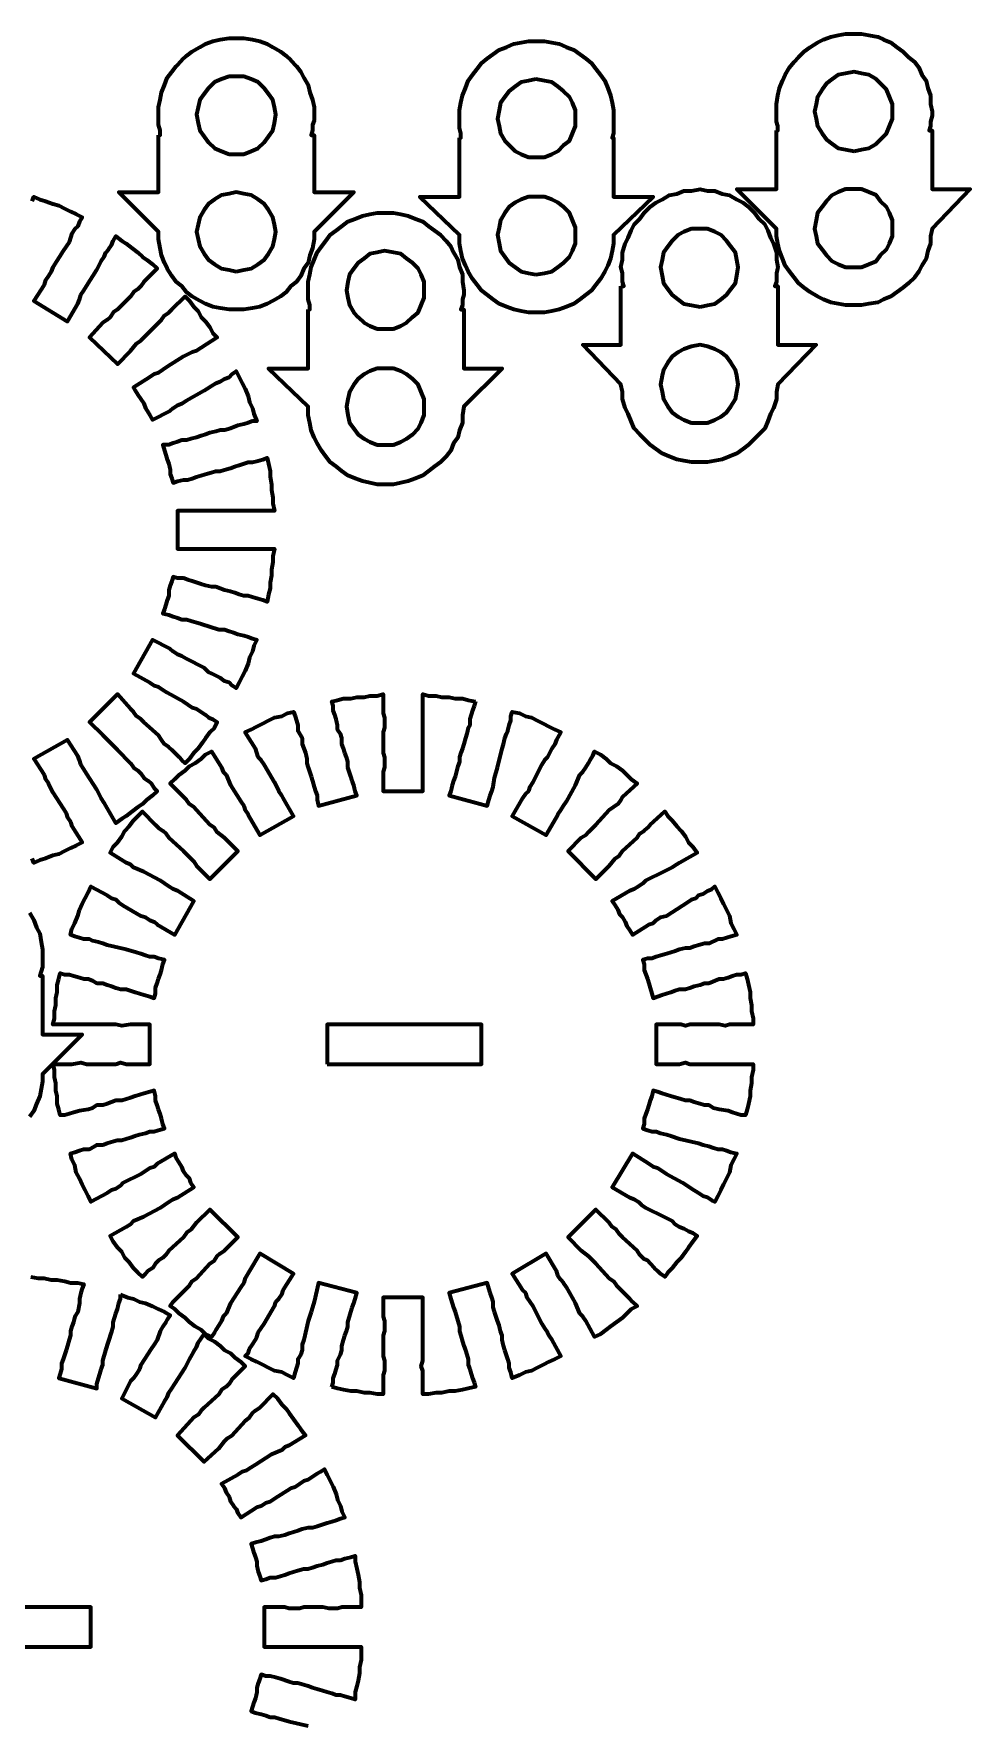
# Model space of a CAD drawing. Header units: inches. Extents: x 3 to 395, y -1 to 557.
# Drawn here: x 324.1 to 395, y 429.6 to 557.4 of the extents above; entities that cross this region are included whole.
import ezdxf

# ---------------------------------------------------------------- set-up
doc = ezdxf.new("R2010")
doc.units = ezdxf.units.IN
doc.layers.add('P', color=250, linetype='CONTINUOUS', lineweight=100)

msp = doc.modelspace()

# ---------------------------------------------------------------- linework, layer by layer
at = {"layer": 'P', "color": 0, "linetype": 'CONTINUOUS'}
for points in [[(380.33, 550.11), (380.44, 550.11), (380.44, 550.44), (380.33, 550.78), (380.33, 551.22), (380.33, 551.56), (380.33, 552.11), (380.44, 552.78), (380.56, 553.33), (380.78, 553.89), (381, 554.33), (381.33, 554.89), (381.67, 555.33), (382, 555.67), (382.44, 556.11), (382.89, 556.44), (383.44, 556.78), (383.89, 557), (384.44, 557.22), (385, 557.33), (385.56, 557.44), (386.22, 557.44), (386.78, 557.44), (387.33, 557.33), (388, 557.22), (388.44, 557), (389, 556.78), (389.44, 556.44), (389.89, 556.11), (390.33, 555.67), (390.78, 555.33), (391.11, 554.89), (391.33, 554.33), (391.67, 553.89), (391.78, 553.33), (392, 552.78), (392, 552.11), (392.11, 551.56), (392.11, 551.22), (392, 550.78), (392, 550.44), (391.89, 550.11), (392.11, 550.11), (392.11, 545.67), (395, 545.67), (392.11, 542.67), (392, 542.11), (392, 541.56), (391.78, 541), (391.67, 540.44), (391.33, 539.89), (391.11, 539.44), (390.78, 539), (390.33, 538.56), (389.89, 538.22), (389.44, 537.89), (389, 537.56), (388.44, 537.33), (388, 537.11), (387.33, 537), (386.78, 536.89), (386.22, 536.89), (385.56, 536.89), (385, 537), (384.44, 537.11), (383.89, 537.33), (383.44, 537.56), (382.89, 537.89), (382.44, 538.22), (382, 538.56), (381.67, 539), (381.33, 539.44), (381, 539.89), (380.78, 540.44), (380.56, 541), (380.44, 541.56), (380.33, 542.11), (380.33, 542.67), (377.33, 545.67), (380.33, 545.67), (380.33, 550.11)], [(333.56, 549.78), (333.67, 549.78), (333.67, 550.11), (333.56, 550.56), (333.56, 550.89), (333.56, 551.33), (333.56, 551.89), (333.67, 552.44), (333.78, 553), (334, 553.56), (334.22, 554.11), (334.56, 554.56), (334.89, 555), (335.33, 555.44), (335.67, 555.78), (336.11, 556.11), (336.67, 556.44), (337.11, 556.67), (337.67, 556.89), (338.22, 557), (338.89, 557.11), (339.44, 557.11), (340, 557.11), (340.67, 557), (341.22, 556.89), (341.78, 556.67), (342.22, 556.44), (342.78, 556.11), (343.22, 555.78), (343.56, 555.44), (344, 555), (344.33, 554.56), (344.56, 554.11), (344.89, 553.56), (345, 553), (345.22, 552.44), (345.33, 551.89), (345.33, 551.33), (345.33, 550.89), (345.22, 550.56), (345.22, 550.11), (345.11, 549.78), (345.33, 549.78), (345.33, 545.44), (348.33, 545.44), (345.33, 542.44), (345.33, 541.89), (345.22, 541.22), (345, 540.67), (344.89, 540.11), (344.56, 539.67), (344.33, 539.11), (344, 538.67), (343.56, 538.33), (343.22, 537.89), (342.78, 537.56), (342.22, 537.22), (341.78, 537), (341.22, 536.78), (340.67, 536.67), (340, 536.56), (339.44, 536.56), (338.89, 536.56), (338.22, 536.67), (337.67, 536.78), (337.11, 537), (336.67, 537.22), (336.11, 537.56), (335.67, 537.89), (335.33, 538.33), (334.89, 538.67), (334.56, 539.11), (334.22, 539.67), (334, 540.11), (333.78, 540.67), (333.67, 541.22), (333.56, 541.89), (333.56, 542.44), (330.56, 545.44), (333.56, 545.44), (333.56, 549.78)], [(356.33, 549.56), (356.44, 549.56), (356.44, 549.89), (356.33, 550.33), (356.33, 550.67), (356.33, 551), (356.33, 551.67), (356.44, 552.22), (356.56, 552.78), (356.78, 553.33), (357, 553.89), (357.33, 554.33), (357.67, 554.78), (358, 555.22), (358.44, 555.56), (358.89, 555.89), (359.33, 556.22), (359.89, 556.44), (360.44, 556.67), (361, 556.78), (361.56, 556.89), (362.11, 556.89), (362.78, 556.89), (363.33, 556.78), (363.89, 556.67), (364.44, 556.44), (365, 556.22), (365.44, 555.89), (365.89, 555.56), (366.33, 555.22), (366.67, 554.78), (367, 554.33), (367.33, 553.89), (367.56, 553.33), (367.78, 552.78), (367.89, 552.22), (368, 551.67), (368, 551), (368, 550.67), (368, 550.33), (368, 549.89), (367.89, 549.56), (368, 549.56), (368, 545.11), (371, 545.11), (368, 542.22), (368, 541.56), (367.89, 541), (367.78, 540.44), (367.56, 539.89), (367.33, 539.44), (367, 538.89), (366.67, 538.44), (366.33, 538), (365.89, 537.67), (365.44, 537.33), (365, 537), (364.44, 536.78), (363.89, 536.56), (363.33, 536.44), (362.78, 536.33), (362.11, 536.33), (361.56, 536.33), (361, 536.44), (360.44, 536.56), (359.89, 536.78), (359.33, 537), (358.89, 537.33), (358.44, 537.67), (358, 538), (357.67, 538.44), (357.33, 538.89), (357, 539.44), (356.78, 539.89), (356.56, 540.44), (356.44, 541), (356.33, 541.56), (356.33, 542.22), (353.33, 545.11), (356.33, 545.11), (356.33, 549.56)], [(339.44, 548.33), (340, 548.33), (340.56, 548.56), (341.11, 548.78), (341.56, 549.22), (341.89, 549.67), (342.22, 550.11), (342.33, 550.67), (342.44, 551.33), (342.33, 551.89), (342.22, 552.44), (341.89, 552.89), (341.56, 553.33), (341.11, 553.78), (340.56, 554), (340, 554.22), (339.44, 554.22), (338.89, 554.22), (338.33, 554), (337.78, 553.78), (337.33, 553.33), (337, 552.89), (336.67, 552.44), (336.56, 551.89), (336.44, 551.33), (336.56, 550.67), (336.67, 550.11), (337, 549.67), (337.33, 549.22), (337.78, 548.78), (338.33, 548.56), (338.89, 548.33), (339.44, 548.33)], [(362.11, 554), (361.56, 553.89), (361, 553.78), (360.56, 553.44), (360.11, 553.11), (359.78, 552.67), (359.44, 552.22), (359.33, 551.67), (359.22, 551), (359.33, 550.44), (359.44, 549.89), (359.78, 549.33), (360.11, 549), (360.56, 548.56), (361, 548.33), (361.56, 548.11), (362.11, 548.11)], [(362.11, 548.11), (362.78, 548.11), (363.33, 548.33), (363.78, 548.56), (364.22, 549), (364.67, 549.33), (364.89, 549.89), (365.11, 550.44), (365.11, 551), (365.11, 551.67), (364.89, 552.22), (364.67, 552.67), (364.22, 553.11), (363.78, 553.44), (363.33, 553.78), (362.78, 553.89), (362.11, 554)], [(386.22, 548.56), (386.78, 548.67), (387.33, 548.78), (387.89, 549.11), (388.22, 549.44), (388.67, 549.89), (388.89, 550.44), (389.11, 551), (389.11, 551.56), (389.11, 552.11), (388.89, 552.67), (388.67, 553.22), (388.22, 553.67), (387.89, 554), (387.33, 554.33), (386.78, 554.44), (386.22, 554.56), (385.56, 554.44), (385, 554.33), (384.56, 554), (384.11, 553.67), (383.78, 553.22), (383.44, 552.67), (383.33, 552.11), (383.22, 551.56), (383.33, 551), (383.44, 550.44), (383.78, 549.89), (384.11, 549.44), (384.56, 549.11), (385, 548.78), (385.56, 548.67), (386.22, 548.56)], [(324, 544.78), (324.11, 545.11), (324.56, 544.89), (325, 544.78), (325.56, 544.56), (326, 544.44), (326.44, 544.22), (326.89, 544), (327.33, 543.78), (327.78, 543.56), (327.56, 543.22), (327.44, 542.89), (327.22, 542.67), (327, 542.33), (326.78, 541.67), (326.56, 541.33), (326.33, 541), (325.56, 539.78), (325.44, 539.44), (325.22, 539.11), (325, 538.78), (324.89, 538.44), (324.11, 537.22), (326.67, 535.67), (327.44, 537), (327.56, 537.33), (327.67, 537.67), (327.89, 538), (328.11, 538.33), (328.89, 539.56), (329.22, 540.22), (329.44, 540.56), (329.56, 540.89), (329.78, 541.11), (330, 541.44), (330.11, 541.78), (330.33, 542.11), (330.78, 541.78), (331.11, 541.56), (331.56, 541.22), (332, 540.89), (332.33, 540.56), (332.67, 540.33), (333.11, 540), (333.44, 539.67), (332.44, 538.67), (332.22, 538.33), (332, 538.11), (331.67, 537.89), (331.44, 537.56), (330.44, 536.56), (330.11, 536.33), (329.89, 536), (329.67, 535.78), (329.33, 535.56), (328.33, 534.44), (330.44, 532.44), (331.44, 533.44), (331.89, 534), (332.22, 534.22), (332.44, 534.44), (333.56, 535.56), (333.78, 535.78), (334, 536.11), (334.33, 536.33), (334.56, 536.56), (335.56, 537.56), (335.89, 537.22), (336.22, 536.78), (336.56, 536.44), (336.78, 536), (337.11, 535.67), (337.44, 535.22), (337.67, 534.78), (338, 534.44), (336.78, 533.67), (336.44, 533.44), (336.11, 533.33), (335.44, 533), (334.22, 532.22), (333.89, 532), (333.56, 531.78), (333.22, 531.67), (332.89, 531.44), (331.67, 530.67), (331.78, 530.44), (332, 530.11), (332.22, 529.78), (332.44, 529.44), (332.56, 529.11), (332.78, 528.78), (332.89, 528.56), (333.11, 528.22), (334.44, 528.89), (334.67, 529.11), (335, 529.33), (335.33, 529.44), (335.67, 529.67), (337, 530.44), (337.22, 530.56), (337.56, 530.78), (337.89, 531), (338.22, 531.11), (338.56, 531.33), (338.89, 531.44), (339.11, 531.67), (339.44, 531.89), (339.67, 531.44), (339.89, 531), (340.11, 530.56), (340.33, 530), (340.44, 529.56), (340.67, 529.11), (340.78, 528.67), (341, 528.11), (340.67, 528.11), (340.33, 528), (340, 527.89), (339.56, 527.78), (339, 527.56), (338.56, 527.44), (338.22, 527.44), (337.89, 527.33), (337.44, 527.22), (337.11, 527.11), (336.78, 527), (336.44, 526.89), (336, 526.78), (335.67, 526.67), (335.33, 526.67), (335, 526.56), (334.67, 526.44), (334.33, 526.33), (333.89, 526.33), (334, 525.89), (334.11, 525.56), (334.22, 525.22), (334.33, 524.89), (334.44, 524.44), (334.44, 524.11), (334.56, 523.78), (334.67, 523.44), (335, 523.56), (335.44, 523.67), (335.78, 523.67), (336.11, 523.78), (336.44, 523.89), (336.78, 524), (337.11, 524.11), (337.56, 524.22)], [(339.44, 539.44), (340, 539.56), (340.56, 539.67), (341.11, 540), (341.56, 540.33), (341.89, 540.78), (342.22, 541.33), (342.33, 541.89), (342.44, 542.44), (342.33, 543), (342.22, 543.56), (341.89, 544.11), (341.56, 544.56), (341.11, 544.89), (340.56, 545.22), (340, 545.33), (339.44, 545.44), (338.89, 545.33), (338.33, 545.22), (337.78, 544.89), (337.33, 544.56), (337, 544.11), (336.67, 543.56), (336.56, 543), (336.44, 542.44), (336.56, 541.89), (336.67, 541.33), (337, 540.78), (337.33, 540.33), (337.78, 540), (338.33, 539.67), (338.89, 539.56), (339.44, 539.44)], [(362.11, 539.22), (362.78, 539.33), (363.33, 539.44), (363.78, 539.78), (364.22, 540.11), (364.67, 540.56), (364.89, 541), (365.11, 541.56), (365.11, 542.22), (365.11, 542.78), (364.89, 543.33), (364.67, 543.89), (364.22, 544.33), (363.78, 544.67), (363.33, 544.89), (362.78, 545.11), (362.11, 545.11), (361.56, 545.11), (361, 544.89), (360.56, 544.67), (360.11, 544.33), (359.78, 543.89), (359.44, 543.33), (359.33, 542.78), (359.22, 542.22), (359.33, 541.56), (359.44, 541), (359.78, 540.56), (360.11, 540.11), (360.56, 539.78), (361, 539.44), (361.56, 539.33), (362.11, 539.22)], [(368.56, 538.33), (368.78, 538.33), (368.67, 538.67), (368.67, 539), (368.67, 539.33), (368.56, 539.78), (368.67, 540.33), (368.67, 540.89), (368.89, 541.56), (369.11, 542), (369.33, 542.56), (369.56, 543), (370, 543.44), (370.33, 543.89), (370.78, 544.33), (371.22, 544.67), (371.67, 544.89), (372.22, 545.22), (372.78, 545.33), (373.33, 545.56), (373.89, 545.56), (374.56, 545.67), (375.11, 545.56), (375.67, 545.56), (376.22, 545.33), (376.78, 545.22), (377.33, 544.89), (377.78, 544.67), (378.22, 544.33), (378.67, 543.89), (379, 543.44), (379.44, 543), (379.67, 542.56), (379.89, 542), (380.11, 541.56), (380.33, 540.89), (380.33, 540.33), (380.44, 539.78), (380.33, 539.33), (380.33, 539), (380.33, 538.67), (380.22, 538.33), (380.44, 538.33), (380.44, 533.89), (383.33, 533.89), (380.44, 530.89), (380.33, 530.33), (380.33, 529.78), (380.11, 529.11), (379.89, 528.67), (379.67, 528.11), (379.44, 527.56), (379, 527.11), (378.67, 526.78), (378.22, 526.33), (377.78, 526), (377.33, 525.67), (376.78, 525.44), (376.22, 525.22), (375.67, 525.11), (375.11, 525), (374.56, 525), (373.89, 525), (373.33, 525.11), (372.78, 525.22), (372.22, 525.44), (371.67, 525.67), (371.22, 526), (370.78, 526.33), (370.33, 526.78), (370, 527.11), (369.56, 527.56), (369.33, 528.11), (369.11, 528.67), (368.89, 529.11), (368.67, 529.78), (368.67, 530.33), (368.56, 530.89), (365.67, 533.89), (368.56, 533.89), (368.56, 538.33)], [(386.22, 539.78), (386.78, 539.78), (387.33, 540), (387.89, 540.22), (388.22, 540.67), (388.67, 541.11), (388.89, 541.56), (389.11, 542.11), (389.11, 542.67), (389.11, 543.33), (388.89, 543.89), (388.67, 544.33), (388.22, 544.78), (387.89, 545.22), (387.33, 545.44), (386.78, 545.67), (386.22, 545.67), (385.56, 545.67), (385, 545.44), (384.56, 545.22), (384.11, 544.78), (383.78, 544.33), (383.44, 543.89), (383.33, 543.33), (383.22, 542.67), (383.33, 542.11), (383.44, 541.56), (383.78, 541.11), (384.11, 540.67), (384.56, 540.22), (385, 540), (385.56, 539.78), (386.22, 539.78)], [(344.89, 536.56), (345, 536.56), (345, 536.89), (344.89, 537.33), (344.89, 537.67), (344.89, 538), (344.89, 538.67), (345, 539.22), (345.11, 539.78), (345.33, 540.33), (345.56, 540.89), (345.89, 541.33), (346.22, 541.78), (346.56, 542.22), (347, 542.56), (347.44, 542.89), (347.89, 543.22), (348.44, 543.44), (349, 543.67), (349.56, 543.78), (350.11, 543.89), (350.67, 543.89), (351.33, 543.89), (351.89, 543.78), (352.44, 543.67), (353, 543.44), (353.56, 543.22), (354, 542.89), (354.44, 542.56), (354.89, 542.22), (355.33, 541.78), (355.67, 541.33), (355.89, 540.89), (356.22, 540.33), (356.33, 539.78), (356.56, 539.22), (356.56, 538.67), (356.67, 538), (356.67, 537.67), (356.56, 537.33), (356.56, 536.89), (356.44, 536.56), (356.67, 536.56), (356.67, 532.11), (359.56, 532.11), (356.67, 529.22), (356.56, 528.56), (356.56, 528), (356.33, 527.44), (356.22, 526.89), (355.89, 526.44), (355.67, 525.89), (355.33, 525.44), (354.89, 525), (354.44, 524.67), (354, 524.33), (353.56, 524), (353, 523.78), (352.44, 523.56), (351.89, 523.44), (351.33, 523.33), (350.67, 523.33), (350.11, 523.33), (349.56, 523.44), (349, 523.56), (348.44, 523.78), (347.89, 524), (347.44, 524.33), (347, 524.67), (346.56, 525), (346.22, 525.44), (345.89, 525.89), (345.56, 526.44), (345.33, 526.89), (345.11, 527.44), (345, 528), (344.89, 528.56), (344.89, 529.22), (341.89, 532.11), (344.89, 532.11), (344.89, 536.56)], [(374.56, 536.78), (375.11, 536.89), (375.67, 537), (376.11, 537.33), (376.56, 537.67), (376.89, 538.11), (377.22, 538.56), (377.33, 539.11), (377.44, 539.78), (377.33, 540.33), (377.22, 540.89), (376.89, 541.33), (376.56, 541.78), (376.11, 542.22), (375.67, 542.44), (375.11, 542.67), (374.56, 542.67), (373.89, 542.67), (373.33, 542.44), (372.89, 542.22), (372.44, 541.78), (372.11, 541.33), (371.78, 540.89), (371.67, 540.33), (371.56, 539.78), (371.67, 539.11), (371.78, 538.56), (372.11, 538.11), (372.44, 537.67), (372.89, 537.33), (373.33, 537), (373.89, 536.89), (374.56, 536.78)], [(350.67, 535.11), (351.33, 535.11), (351.89, 535.33), (352.33, 535.56), (352.78, 536), (353.22, 536.33), (353.44, 536.89), (353.67, 537.44), (353.67, 538), (353.67, 538.67), (353.44, 539.22), (353.22, 539.67), (352.78, 540.11), (352.33, 540.44), (351.89, 540.78), (351.33, 540.89), (350.67, 541), (350.11, 540.89), (349.56, 540.78), (349.11, 540.44), (348.67, 540.11), (348.33, 539.67), (348, 539.22), (347.89, 538.67), (347.78, 538), (347.89, 537.44), (348, 536.89), (348.33, 536.33), (348.67, 536), (349.11, 535.56), (349.56, 535.33), (350.11, 535.11), (350.67, 535.11)], [(374.56, 528), (375.11, 528), (375.67, 528.22), (376.11, 528.44), (376.56, 528.78), (376.89, 529.22), (377.22, 529.78), (377.33, 530.33), (377.44, 530.89), (377.33, 531.56), (377.22, 532), (376.89, 532.56), (376.56, 533), (376.11, 533.33), (375.67, 533.56), (375.11, 533.78), (374.56, 533.89), (373.89, 533.78), (373.33, 533.56), (372.89, 533.33), (372.44, 533), (372.11, 532.56), (371.78, 532), (371.67, 531.56), (371.56, 530.89), (371.67, 530.33), (371.78, 529.78), (372.11, 529.22), (372.44, 528.78), (372.89, 528.44), (373.33, 528.22), (373.89, 528), (374.56, 528)], [(350.67, 526.33), (351.33, 526.33), (351.89, 526.56), (352.33, 526.78), (352.78, 527.11), (353.22, 527.56), (353.44, 528), (353.67, 528.56), (353.67, 529.22), (353.67, 529.78), (353.44, 530.33), (353.22, 530.89), (352.78, 531.33), (352.33, 531.67), (351.89, 531.89), (351.33, 532.11), (350.67, 532.11), (350.11, 532.11), (349.56, 531.89), (349.11, 531.67), (348.67, 531.33), (348.33, 530.89), (348, 530.33), (347.89, 529.78), (347.78, 529.22), (347.89, 528.56), (348, 528), (348.33, 527.56), (348.67, 527.11), (349.11, 526.78), (349.56, 526.56), (350.11, 526.33), (350.67, 526.33)], [(337.56, 524.22), (337.89, 524.33), (338.22, 524.33), (338.56, 524.44), (339, 524.56), (339.33, 524.67), (339.67, 524.78), (340.33, 525), (340.67, 525), (341.11, 525.11), (341.44, 525.22), (341.78, 525.33), (341.89, 524.89), (342, 524.33), (342, 523.89), (342.11, 523.33), (342.11, 522.89), (342.22, 522.33), (342.22, 521.89), (342.33, 521.33), (340.89, 521.33), (340.44, 521.33), (340.11, 521.33), (339.78, 521.33), (339.33, 521.33), (337.89, 521.33), (337.56, 521.33), (337.11, 521.33), (336.78, 521.33), (336.44, 521.33), (335, 521.33), (335, 518.44), (336.44, 518.44), (336.78, 518.44), (337.11, 518.44), (337.56, 518.44), (337.89, 518.44), (339.33, 518.44), (339.78, 518.44), (340.11, 518.44), (340.44, 518.44), (340.89, 518.44), (342.33, 518.44), (342.22, 517.89), (342.22, 517.44), (342.11, 516.89), (342.11, 516.44), (342, 515.89), (342, 515.44), (341.89, 515), (341.78, 514.44), (341.44, 514.56), (341.11, 514.67), (340.67, 514.78), (340.33, 514.89), (340, 514.89), (339.67, 515), (339.33, 515.11), (339, 515.22), (338.56, 515.33), (338.22, 515.44), (337.89, 515.56), (337.56, 515.56), (337.11, 515.67), (336.78, 515.78), (336.11, 516), (335.78, 516.11), (335.44, 516.22), (335, 516.22), (334.67, 516.33), (334.56, 516), (334.44, 515.67), (334.33, 515.33), (334.33, 514.89), (334.22, 514.56), (334.11, 514.22), (334, 513.89), (333.89, 513.56), (334.33, 513.44), (334.67, 513.33), (335, 513.22), (335.33, 513.11), (335.67, 513.11), (336, 513), (336.78, 512.78), (338.11, 512.33), (338.56, 512.33), (338.89, 512.22), (339.22, 512.11), (339.56, 512), (340, 511.89), (340.33, 511.78), (340.67, 511.67), (341, 511.56), (340.78, 511.11), (340.67, 510.67), (340.44, 510.22), (340.33, 509.78), (340.11, 509.22), (339.89, 508.78), (339.67, 508.33), (339.44, 507.89), (339.11, 508.11), (338.89, 508.33), (338.56, 508.44), (338.22, 508.67), (337.56, 509), (337.33, 509.11), (337, 509.44), (335.67, 510.11), (335.33, 510.33), (335, 510.44), (334.67, 510.67), (334.44, 510.89), (333.11, 511.56), (331.67, 509), (332.89, 508.33), (333.22, 508.11), (333.56, 508), (333.89, 507.78), (334.22, 507.56), (335.44, 506.89), (336.11, 506.44), (336.44, 506.33), (336.78, 506.11), (337.11, 505.89), (337.33, 505.67), (337.67, 505.56), (338, 505.33), (337.78, 504.89), (337.44, 504.56), (337.11, 504.11), (336.89, 503.78), (336.56, 503.33), (336.22, 503), (335.89, 502.56), (335.56, 502.22), (335.33, 502.44), (335.11, 502.67), (334.78, 503), (334.56, 503.22), (334.33, 503.44), (334, 503.67), (333.78, 504), (333.56, 504.33), (332.44, 505.33), (332.22, 505.56), (331.89, 505.78), (331.67, 506.11), (331.44, 506.33), (330.44, 507.44), (328.33, 505.33), (329.33, 504.33), (329.89, 503.78), (330.11, 503.56), (330.44, 503.22), (331.44, 502.22), (331.67, 501.89), (332, 501.67), (332.22, 501.44), (332.44, 501.11), (332.78, 500.89), (333, 500.67), (333.22, 500.33), (333.44, 500.11), (333.11, 499.78), (332.67, 499.44), (332.33, 499.11), (332, 498.89), (331.56, 498.56), (331.11, 498.22), (330.78, 498), (330.33, 497.67), (329.56, 499), (329.44, 499.22), (329.22, 499.56), (328.89, 500.22), (328.11, 501.44), (327.89, 501.78), (327.67, 502.11), (327.56, 502.44), (327.44, 502.78), (326.67, 504), (324.11, 502.56), (324.89, 501.33), (325, 501), (325.22, 500.67), (325.56, 500), (326.33, 498.78), (326.56, 498.44), (326.67, 498.11), (326.89, 497.78), (327, 497.44), (327.78, 496.22), (327.33, 496), (326.89, 495.78), (326.44, 495.56), (326, 495.33), (325.56, 495.22), (325, 495), (324.56, 494.89), (324.11, 494.67), (324, 495)], [(346.67, 455), (346.78, 455.33), (346.78, 455.67), (346.89, 456), (347, 456.33), (347.11, 456.67), (347.11, 457), (347.33, 457.44), (347.44, 457.78), (347.44, 458.11), (347.56, 458.56), (347.67, 458.89), (347.78, 459.22), (347.89, 459.56), (347.89, 459.89), (348.11, 460.67), (348.22, 461), (348.33, 461.33), (348.44, 461.67), (348.56, 462.11), (345.67, 462.89), (345.33, 461.44), (345.22, 461), (345.11, 460.67), (344.89, 460), (344.56, 458.56), (344.44, 458.22), (344.44, 457.78), (344.33, 457.44), (344.11, 457.11), (344.11, 456.78), (344, 456.44), (343.89, 456.11), (343.78, 455.67), (343.33, 455.89), (342.89, 456.11), (342.33, 456.22), (341.89, 456.44), (341.44, 456.67), (341, 456.89), (340.56, 457.11), (340.11, 457.33), (340.33, 457.56), (340.44, 457.89), (340.67, 458.22), (340.89, 458.56), (341, 458.78), (341.11, 459.11), (341.33, 459.44), (341.56, 459.78), (342.33, 461.11), (342.44, 461.44), (342.67, 461.67), (342.89, 462), (343, 462.33), (343.78, 463.56), (341.22, 465.11), (340.44, 463.78), (340.11, 463.22), (340, 462.89), (339.78, 462.56), (339, 461.33), (338.67, 460.56), (338.44, 460.33), (338.33, 460), (338.11, 459.67), (337.89, 459.33), (337.78, 459.11), (337.56, 458.78), (337.11, 459), (336.78, 459.33), (336.33, 459.56), (335.89, 459.89), (335.56, 460.22), (335.11, 460.56), (334.78, 460.89), (334.44, 461.11), (334.67, 461.44), (334.89, 461.67), (335.11, 461.89), (335.44, 462.22), (335.67, 462.44), (335.89, 462.67), (336.11, 463), (336.44, 463.22), (337.44, 464.33), (337.78, 464.56), (338, 464.89), (338.22, 465.11), (338.56, 465.33), (339.56, 466.33), (337.44, 468.44), (336.44, 467.44), (336, 466.89), (335.67, 466.67), (335.44, 466.33), (334.33, 465.33), (334.11, 465), (333.89, 464.78), (333.56, 464.56), (333.33, 464.33), (333.11, 464), (332.78, 463.78), (332.56, 463.56), (332.33, 463.33), (332, 463.67), (331.67, 464), (331.33, 464.44), (331, 464.78), (330.78, 465.22), (330.44, 465.56), (330.11, 466), (329.89, 466.44), (331.11, 467.11), (331.44, 467.33), (331.67, 467.56), (332.44, 467.89), (333.67, 468.56), (334, 468.78), (334.33, 469), (334.67, 469.22), (335, 469.33), (336.22, 470.11), (336, 470.44), (335.89, 470.78), (335.67, 471), (335.44, 471.33), (335.33, 471.67), (335.11, 472), (334.89, 472.33), (334.78, 472.67), (333.44, 471.89), (333.22, 471.67), (332.89, 471.56), (332.56, 471.33), (332.22, 471.11), (330.89, 470.44), (330.67, 470.22), (330.33, 470), (330, 469.89), (329.67, 469.67), (328.44, 469), (328.22, 469.44), (328, 469.89), (327.78, 470.33), (327.56, 470.78), (327.33, 471.22), (327.22, 471.78), (327, 472.22), (326.89, 472.67), (327.22, 472.78), (327.56, 472.89), (327.89, 473), (328.33, 473), (328.89, 473.33), (329.33, 473.33), (329.67, 473.44), (330, 473.56), (330.44, 473.67), (330.78, 473.67), (331.11, 473.78), (331.44, 473.89), (331.78, 474), (332.11, 474.11), (332.56, 474.22), (332.89, 474.33), (333.22, 474.33), (333.56, 474.44), (334, 474.56), (333.89, 474.89), (333.78, 475.33), (333.67, 475.67), (333.56, 476), (333.44, 476.33), (333.33, 476.67), (333.33, 477), (333.22, 477.44), (332.89, 477.33), (332.44, 477.22), (332.11, 477.11), (331.78, 477), (331.44, 476.89), (331.11, 476.78), (330.78, 476.67), (330.33, 476.67), (330, 476.56), (329.67, 476.44), (329.33, 476.33), (328.89, 476.33), (328.56, 476.11), (328.22, 476), (327.56, 475.89), (327.11, 475.78), (326.78, 475.67), (326.44, 475.56), (326.11, 475.56), (326, 476), (325.89, 476.44), (325.89, 477), (325.78, 477.44), (325.78, 478), (325.67, 478.44), (325.67, 479), (325.56, 479.44), (327, 479.44), (327.67, 479.56), (328.11, 479.44), (328.56, 479.44), (330, 479.44), (330.33, 479.44), (330.67, 479.56), (331.11, 479.44), (331.44, 479.44), (332.89, 479.44), (332.89, 482.44), (331.44, 482.44), (330.78, 482.33), (330.33, 482.44), (330, 482.44), (328.56, 482.44), (328.11, 482.44), (327.78, 482.44), (327.44, 482.44), (327, 482.44), (325.56, 482.44), (325.67, 482.89), (325.67, 483.44), (325.78, 483.89), (325.78, 484.44), (325.89, 484.89), (325.89, 485.44), (326, 485.89), (326.11, 486.33), (326.44, 486.22), (326.78, 486.22), (327.11, 486.11), (327.56, 486), (327.89, 485.89), (328.22, 485.89), (328.56, 485.78), (328.89, 485.56), (329.33, 485.56), (329.67, 485.44), (330, 485.33), (330.33, 485.22), (330.67, 485.11), (331.11, 485.11), (331.78, 484.89), (332.11, 484.78), (332.44, 484.67), (332.89, 484.56), (333.22, 484.44), (333.33, 484.78), (333.33, 485.22), (333.44, 485.56), (333.56, 485.89), (333.67, 486.22), (333.78, 486.56), (333.89, 487), (334, 487.33), (333.56, 487.44), (333.22, 487.56), (332.89, 487.56), (332.56, 487.67), (332.22, 487.78), (331.89, 487.89), (331.11, 488.11), (329.67, 488.44), (329.33, 488.56), (329, 488.67), (328.56, 488.78), (328.33, 488.89), (327.89, 488.89), (327.56, 489), (327.22, 489.11), (326.89, 489.22), (327, 489.67), (327.22, 490.11), (327.44, 490.67), (327.56, 491.11), (327.78, 491.56), (328, 492), (328.22, 492.44), (328.44, 492.89), (329.67, 492.22), (330, 492), (330.33, 491.89), (330.56, 491.67), (330.89, 491.44), (332.22, 490.67), (332.56, 490.56), (332.89, 490.33), (333.22, 490.22), (333.44, 490), (334.78, 489.22), (336.22, 491.78), (335, 492.56), (334.67, 492.67), (334.33, 492.89), (334, 493.11), (333.67, 493.33), (332.44, 494), (331.67, 494.33), (331.44, 494.56), (331.11, 494.67), (329.89, 495.44), (330.11, 495.89), (330.44, 496.22), (330.78, 496.67), (331, 497.11), (331.33, 497.44), (331.67, 497.89), (332, 498.22), (332.33, 498.56), (333.33, 497.56), (333.56, 497.33), (333.89, 497.11), (334.11, 496.89), (334.33, 496.56), (335.44, 495.56), (335.67, 495.33), (336, 495), (336.22, 494.78), (336.44, 494.44), (337.44, 493.44), (339.56, 495.56), (338.56, 496.56), (338, 497), (337.78, 497.33), (337.44, 497.56), (336.44, 498.67), (336.22, 498.89), (335.89, 499.11), (335.67, 499.44), (335.44, 499.67), (334.44, 500.67), (334.78, 501), (335.11, 501.33), (335.56, 501.67), (335.89, 502), (336.33, 502.22), (336.78, 502.56), (337.11, 502.89), (337.56, 503.11), (338.33, 501.89), (338.44, 501.56), (338.67, 501.33), (339, 500.56), (339.78, 499.33), (340, 499), (340.11, 498.67), (340.33, 498.33), (340.44, 498.11), (341.22, 496.78), (343.78, 498.22), (343, 499.56), (342.89, 499.78), (342.67, 500.11), (342.33, 500.78), (341.56, 502.11), (341.33, 502.44), (341.11, 502.67), (341, 503), (340.89, 503.33), (340.11, 504.56), (340.56, 504.78), (341, 505), (341.44, 505.22), (341.89, 505.44), (342.33, 505.67), (342.89, 505.78), (343.33, 506), (343.78, 506.11), (343.89, 505.78), (344, 505.44), (344.11, 505.11), (344.11, 504.67), (344.44, 504.11), (344.44, 503.67), (344.56, 503.33), (344.67, 503), (344.78, 502.56), (344.78, 502.22), (344.89, 501.89), (345.11, 501.22), (345.22, 500.89), (345.33, 500.44), (345.44, 500.11), (345.56, 499.78), (345.56, 499.44), (345.67, 499), (348.56, 499.78), (348.44, 500.11), (348.33, 500.56), (348.22, 500.89), (348.11, 501.22), (347.89, 501.89), (347.89, 502.33), (347.78, 502.67), (347.67, 503), (347.56, 503.33), (347.44, 503.67), (347.44, 504.11), (347.33, 504.44), (347.11, 504.78), (347.11, 505.11), (347, 505.56), (346.89, 505.89), (346.78, 506.22), (346.78, 506.56), (346.67, 506.89), (347.11, 507), (347.56, 507.11), (348.11, 507.11), (348.56, 507.22), (349.11, 507.22), (349.56, 507.33), (350.11, 507.33), (350.56, 507.44), (350.56, 506), (350.67, 505.67), (350.67, 505.33), (350.67, 504.89), (350.56, 504.56), (350.56, 503), (350.67, 502.67), (350.67, 502.33), (350.67, 501.89), (350.56, 501.56), (350.56, 500.11), (353.56, 500.11), (353.56, 501.56), (353.56, 501.89), (353.56, 502.33), (353.56, 502.67), (353.56, 503), (353.56, 504.56), (353.56, 504.89), (353.56, 505.33), (353.56, 505.67), (353.56, 506), (353.56, 507.44), (354, 507.33), (354.56, 507.33), (355, 507.22), (355.56, 507.22), (356, 507.11), (356.56, 507.11), (357, 507), (357.56, 506.89)], [(357.56, 506.89), (357.44, 506.56), (357.33, 506.22), (357.22, 505.89), (357.11, 505.56), (357.11, 505.11), (357, 504.89), (356.89, 504.44), (356.78, 504.11), (356.67, 503.67), (356.56, 503.33), (356.44, 503), (356.33, 502.67), (356.33, 502.33), (356.22, 502), (356, 501.22), (355.89, 500.89), (355.78, 500.56), (355.67, 500.11), (355.56, 499.78), (358.44, 499), (358.56, 499.44), (358.67, 499.78), (358.78, 500.11), (358.89, 500.44), (359, 501.11), (359.22, 501.89), (359.56, 503.33), (359.67, 503.67), (359.78, 504.11), (359.89, 504.44), (360, 504.67), (360.11, 505.11), (360.22, 505.44), (360.22, 505.78), (360.33, 506.11), (360.89, 506), (361.33, 505.78), (361.78, 505.67), (362.22, 505.44), (362.67, 505.22), (363.11, 505), (363.56, 504.78), (364, 504.56), (363.89, 504.33), (363.67, 504), (363.56, 503.67), (363.33, 503.33), (363, 502.67), (362.78, 502.44), (362.56, 502.11), (361.89, 500.78), (361.67, 500.44), (361.56, 500.11), (361.33, 499.89), (361.11, 499.56), (360.33, 498.22), (362.89, 496.78), (363.67, 498.11), (363.78, 498.33), (364, 498.67), (364.22, 499), (364.44, 499.33), (365.11, 500.56), (365.44, 501.33), (365.67, 501.56), (365.89, 501.89), (366.11, 502.22), (366.22, 502.44), (366.44, 502.78), (366.56, 503.11), (367, 502.89), (367.44, 502.56), (367.78, 502.22), (368.22, 502), (368.67, 501.67), (369, 501.33), (369.33, 501), (369.78, 500.67), (368.67, 499.67), (368.56, 499.44), (368.33, 499.11), (368, 498.89), (367.67, 498.67), (366.67, 497.56), (366.44, 497.33), (366.11, 497), (365.89, 496.78), (365.56, 496.56), (364.56, 495.56), (366.67, 493.44), (367.67, 494.44), (368.11, 495), (368.44, 495.22), (368.67, 495.56), (369.78, 496.56), (370, 496.89), (370.33, 497.11), (370.56, 497.33), (370.78, 497.56), (371.89, 498.56), (372.11, 498.22), (372.44, 497.89), (372.78, 497.44), (373.11, 497.11), (373.44, 496.67), (373.67, 496.22), (374, 495.89), (374.33, 495.44), (373, 494.67), (372.78, 494.56), (372.44, 494.33), (371.78, 494), (370.44, 493.33), (370.22, 493.11), (369.89, 492.89), (369.56, 492.67), (369.22, 492.56), (367.89, 491.78), (368.11, 491.44), (368.33, 491.11), (368.44, 490.78), (368.67, 490.56), (368.89, 490.22), (369, 489.89), (369.22, 489.56), (369.44, 489.22), (370.67, 490), (371, 490.11), (371.22, 490.33), (371.56, 490.56), (372, 490.67), (373.22, 491.44), (373.56, 491.67), (373.89, 491.89), (374.22, 492), (374.44, 492.22), (374.78, 492.33), (375.11, 492.56), (375.44, 492.67), (375.67, 492.89), (375.89, 492.44), (376.11, 492), (376.33, 491.56), (376.56, 491.11), (376.78, 490.67), (376.89, 490.11), (377.11, 489.67), (377.33, 489.22), (376.89, 489.11), (376.56, 489), (376.22, 488.89), (375.89, 488.89), (375.22, 488.56), (374.89, 488.56), (374.44, 488.44), (374.11, 488.33), (373.78, 488.22), (373.44, 488.22), (373, 488.11), (372.67, 488), (372.33, 487.89), (372, 487.78), (371.56, 487.67), (371.22, 487.56), (370.89, 487.44), (370.56, 487.44), (370.22, 487.33), (370.33, 487), (370.33, 486.56), (370.44, 486.22), (370.56, 485.89), (370.67, 485.56), (370.78, 485.22), (370.89, 484.78), (371, 484.44), (371.33, 484.56), (371.67, 484.67), (372, 484.78), (372.33, 484.89), (372.67, 485), (373, 485.11), (373.44, 485.11), (373.78, 485.22), (374.11, 485.33), (374.56, 485.44), (374.89, 485.56), (375.22, 485.56), (376, 485.89), (376.33, 485.89), (376.67, 486), (377, 486.11), (377.33, 486.22), (377.67, 486.22), (378, 486.33), (378.11, 485.89), (378.22, 485.44), (378.33, 484.89), (378.33, 484.44), (378.44, 483.89), (378.44, 483.44), (378.56, 482.89), (378.56, 482.44), (377.11, 482.44), (376.78, 482.44), (376.44, 482.33), (376, 482.44), (375.67, 482.44), (374.11, 482.44), (373.78, 482.44), (373.44, 482.33), (373.11, 482.44), (372.67, 482.44), (371.22, 482.44), (371.22, 479.44), (372.67, 479.44), (373, 479.44), (373.44, 479.56), (373.78, 479.44), (374.11, 479.44), (375.67, 479.44), (376, 479.44), (376.44, 479.44), (376.78, 479.44), (377.11, 479.44), (378.56, 479.44), (378.56, 479), (378.44, 478.44), (378.44, 478), (378.33, 477.44), (378.33, 477), (378.22, 476.44), (378.11, 476), (378, 475.56), (377.67, 475.56), (377.33, 475.67), (377, 475.78), (376.67, 475.89), (376, 476), (375.56, 476.11), (375.22, 476.33), (374.89, 476.33), (374.56, 476.44), (374.11, 476.56), (373.78, 476.67), (373.44, 476.67), (373.11, 476.78), (372.33, 477), (372, 477.11), (371.67, 477.22), (371.33, 477.33), (371, 477.44), (370.89, 477), (370.78, 476.67), (370.67, 476.33), (370.56, 476), (370.44, 475.67), (370.33, 475.33), (370.33, 474.89), (370.22, 474.56), (370.56, 474.44), (370.89, 474.33), (371.22, 474.33), (371.56, 474.22), (372, 474.11), (372.33, 474), (373, 473.78), (374.44, 473.44), (374.78, 473.33), (375.22, 473.22), (375.56, 473.11), (375.89, 473), (376.22, 473), (376.56, 472.89), (376.89, 472.78), (377.33, 472.67), (377.11, 472.22), (376.89, 471.78), (376.78, 471.22), (376.56, 470.78), (376.33, 470.33), (376.11, 469.89), (375.89, 469.44), (375.67, 469), (375.44, 469.11), (375.11, 469.33), (374.78, 469.44), (374.44, 469.67), (373.89, 470), (373.56, 470.22), (373.22, 470.44), (372, 471.11), (371.67, 471.33), (371.33, 471.56), (371, 471.67), (370.67, 471.89), (369.44, 472.67), (367.89, 470.11), (369.22, 469.33), (369.56, 469.22), (369.89, 469), (370.11, 468.78), (370.44, 468.56), (371.78, 467.89), (372.44, 467.56), (372.67, 467.33), (373, 467.11), (373.33, 467), (373.67, 466.78), (374, 466.67), (374.33, 466.44), (374, 466), (373.67, 465.56), (373.44, 465.22), (373.11, 464.78), (372.78, 464.44), (372.44, 464), (372.11, 463.67), (371.89, 463.33), (371.56, 463.56), (371.33, 463.78), (371.11, 464), (370.78, 464.33), (370.56, 464.56), (370.33, 464.67), (370, 465), (369.78, 465.33), (368.67, 466.33), (368.44, 466.56), (368.22, 466.89), (367.89, 467.11), (367.67, 467.44), (366.67, 468.44), (364.56, 466.33), (365.56, 465.33), (366.11, 464.89), (366.44, 464.56), (366.67, 464.33), (367.67, 463.22), (368, 463), (368.22, 462.67), (368.44, 462.44), (368.67, 462.22), (369, 461.89), (369.22, 461.67), (369.44, 461.44), (369.78, 461.11), (369.33, 460.89), (369, 460.56), (368.67, 460.22), (368.22, 459.89), (367.78, 459.56), (367.44, 459.33), (367, 459), (366.56, 458.78), (365.89, 460), (365.67, 460.33), (365.44, 460.56), (365.11, 461.33), (364.44, 462.56), (364.22, 462.89), (364, 463.11), (363.78, 463.44), (363.67, 463.78), (362.89, 465.11), (360.33, 463.56), (361.11, 462.33), (361.33, 462.11), (361.44, 461.78), (361.89, 461.11), (362.56, 459.78), (362.78, 459.44), (363, 459.11), (363.11, 458.89), (363.33, 458.56), (364, 457.33), (363.56, 457.11), (363.11, 456.89), (362.67, 456.67), (362.22, 456.44), (361.78, 456.22), (361.33, 456.11), (360.89, 455.89), (360.33, 455.67), (360.22, 456.11), (360.11, 456.44), (360.11, 456.78), (360, 457.11), (359.78, 457.78), (359.67, 458.11), (359.56, 458.56), (359.56, 458.89), (359.44, 459.22), (359.33, 459.67), (359.22, 460), (359, 460.67), (358.89, 461), (358.89, 461.44), (358.78, 461.78), (358.67, 462.11), (358.56, 462.44), (358.44, 462.89), (355.56, 462.11), (355.67, 461.67), (355.78, 461.33), (355.89, 461), (356, 460.67), (356.22, 460), (356.33, 459.56), (356.33, 459.22), (356.44, 458.89), (356.56, 458.44), (356.67, 458.11), (356.78, 457.78), (356.89, 457.44), (357, 457.11), (357, 456.67), (357.11, 456.33), (357.22, 456), (357.33, 455.67), (357.44, 455.33), (357.56, 455), (357, 454.89), (356.56, 454.78), (356, 454.67), (355.56, 454.67), (355, 454.56), (354.56, 454.56), (354, 454.44), (353.56, 454.44), (353.56, 455.89), (353.56, 456.22), (353.44, 456.56), (353.56, 457), (353.56, 457.33), (353.56, 458.89), (353.56, 459.22), (353.56, 459.56), (353.56, 460), (353.56, 460.33), (353.56, 461.78), (350.56, 461.78), (350.56, 460.33), (350.67, 460), (350.67, 459.56), (350.67, 459.22), (350.56, 458.89), (350.56, 457.33), (350.67, 457), (350.67, 456.56), (350.67, 456.22), (350.56, 455.89), (350.56, 454.44), (350.11, 454.44), (349.56, 454.56), (349.11, 454.56), (348.56, 454.67), (348.11, 454.67), (347.56, 454.78), (347.11, 454.89), (346.67, 455)], [(323.78, 490.89), (324.11, 490.33), (324.33, 489.78), (324.56, 489.33), (324.67, 488.67), (324.78, 488.11), (324.78, 487.56), (324.78, 487.11), (324.78, 486.78), (324.67, 486.44), (324.56, 486.11), (324.78, 486.11), (324.78, 481.67), (327.78, 481.67), (324.78, 478.67), (324.78, 478.11), (324.67, 477.56), (324.56, 477), (324.33, 476.44), (324.11, 475.89), (323.78, 475.44)], [(346.33, 479.44), (358, 479.44), (358, 482.44), (346.33, 482.44), (346.33, 479.44)], [(323.89, 463.33), (324.44, 463.22), (324.89, 463.22), (325.44, 463.11), (325.89, 463.11), (326.44, 463), (326.89, 462.89), (327.44, 462.89), (327.89, 462.78), (327.78, 462.44), (327.67, 462.11), (327.56, 461.67), (327.56, 461.33), (327.44, 460.67), (327.22, 460.33), (327.11, 459.89), (327, 459.56), (326.89, 459.22), (326.89, 458.89), (326.78, 458.56), (326.67, 458.11), (326.56, 457.78), (326.33, 457.11), (326.22, 456.78), (326.22, 456.33), (326.11, 456), (326, 455.67), (328.89, 454.89), (328.89, 455.22), (329, 455.67), (329.11, 456), (329.22, 456.33), (329.33, 456.67), (329.33, 457), (329.56, 457.78), (330, 459.11), (330.11, 459.56), (330.11, 459.89), (330.22, 460.22), (330.33, 460.56), (330.44, 460.89), (330.56, 461.33), (330.67, 461.67), (330.67, 462)], [(330.67, 462), (331.22, 461.78), (331.67, 461.67), (332.11, 461.44), (332.56, 461.33), (333.11, 461.11), (333.56, 460.89), (334, 460.67), (334.44, 460.44), (334.22, 460.11), (334.11, 459.89), (333.89, 459.56), (333.67, 459.22), (333.44, 458.56), (333.22, 458.22), (333, 457.89), (332.22, 456.67), (332.11, 456.33), (331.89, 456), (331.67, 455.67), (331.44, 455.44), (330.78, 454.11), (333.33, 452.67), (334, 453.89), (334.22, 454.22), (334.33, 454.56), (334.56, 454.89), (334.78, 455.22), (335.56, 456.44), (335.89, 457.11), (336.11, 457.44), (336.22, 457.67), (336.44, 458), (336.56, 458.33), (336.78, 458.67), (337, 459), (337.33, 458.67), (337.78, 458.44), (338.22, 458.11), (338.56, 457.78), (339, 457.56), (339.33, 457.22), (339.78, 456.89), (340.11, 456.56), (339.11, 455.56), (338.89, 455.22), (338.67, 455), (338.33, 454.78), (338.11, 454.44), (337, 453.44), (336.78, 453.22), (336.56, 452.89), (336.22, 452.67), (336, 452.44), (335, 451.33), (337, 449.33), (338.11, 450.33), (338.56, 450.89), (338.78, 451.11), (339.11, 451.33), (340.11, 452.44), (340.44, 452.67), (340.67, 453), (340.89, 453.22), (341.22, 453.44), (342.22, 454.44), (342.56, 454.11), (342.89, 453.67), (343.22, 453.33), (343.44, 453), (343.78, 452.56), (344.11, 452.11), (344.33, 451.78), (344.67, 451.33), (343.44, 450.56), (343.11, 450.44), (342.89, 450.22), (342.11, 449.89), (340.89, 449.11), (340.56, 448.89), (340.22, 448.67), (339.89, 448.56), (339.56, 448.33), (338.33, 447.67), (338.56, 447.33), (338.67, 447), (338.89, 446.67), (339, 446.33), (339.22, 446), (339.44, 445.78), (339.56, 445.44), (339.78, 445.11), (341, 445.89), (341.33, 446), (341.67, 446.22), (342, 446.33), (342.33, 446.56), (343.56, 447.33), (343.89, 447.44), (344.22, 447.67), (344.56, 447.89), (344.89, 448), (345.22, 448.22), (345.56, 448.44), (345.78, 448.56), (346.11, 448.78), (346.33, 448.33), (346.56, 447.89), (346.78, 447.44), (347, 446.89), (347.11, 446.44), (347.33, 446), (347.44, 445.56), (347.67, 445.11), (347.33, 445), (347, 444.89), (346.67, 444.78), (346.33, 444.67), (345.56, 444.44), (345.22, 444.33), (344.89, 444.33), (344.44, 444.22), (344.11, 444.11), (343.78, 444), (343.44, 443.89), (343.11, 443.78), (342.67, 443.67), (342.33, 443.67), (342, 443.56), (341.67, 443.44), (341.33, 443.33), (340.89, 443.22), (340.56, 443.11), (340.67, 442.78), (340.78, 442.44), (340.89, 442.11), (341, 441.78), (341, 441.44), (341.11, 441), (341.22, 440.67), (341.33, 440.33), (341.67, 440.44), (342, 440.56), (342.44, 440.56), (342.78, 440.67), (343.11, 440.78), (343.44, 440.89), (343.78, 441), (344.11, 441.11), (344.56, 441.22), (344.89, 441.22), (345.22, 441.33), (345.56, 441.44), (346, 441.56), (346.33, 441.67), (346.67, 441.78), (347, 441.89), (347.33, 441.89), (347.67, 442), (348.11, 442.11), (348.44, 442.22), (348.44, 441.78), (348.56, 441.22), (348.67, 440.78), (348.78, 440.22), (348.78, 439.78), (348.89, 439.22), (348.89, 438.78), (348.89, 438.33), (347.44, 438.33), (347.11, 438.22), (346.78, 438.22), (346.44, 438.22), (346, 438.33), (344.56, 438.33), (344.22, 438.22), (343.78, 438.22), (343.44, 438.22), (343.11, 438.33), (341.56, 438.33), (341.56, 435.33), (343.11, 435.33), (343.44, 435.33), (343.78, 435.33), (344.11, 435.33), (344.56, 435.33), (346, 435.33), (346.44, 435.33), (346.78, 435.33), (347.11, 435.33), (347.44, 435.33), (348.89, 435.33), (348.89, 434.78), (348.89, 434.33), (348.78, 433.78), (348.78, 433.33), (348.67, 432.78), (348.56, 432.33), (348.44, 431.89), (348.44, 431.33), (348.11, 431.44), (347.67, 431.56), (347.33, 431.67), (347, 431.67), (346.67, 431.78), (346.33, 431.89), (346, 432), (345.56, 432.11), (345.22, 432.22), (344.89, 432.33), (344.56, 432.44), (344.11, 432.56), (343.78, 432.56), (343.44, 432.67), (342.78, 432.89), (342.44, 433), (342, 433.11), (341.67, 433.11), (341.33, 433.22), (341.22, 432.89), (341.11, 432.56), (341, 432.22), (341, 431.89), (340.89, 431.44), (340.78, 431.11), (340.67, 430.78), (340.56, 430.44), (340.89, 430.33), (341.33, 430.22), (341.67, 430.11), (342, 430), (342.33, 430), (342.67, 429.89), (343.44, 429.67), (344.89, 429.33)], [(316.67, 435.33), (328.44, 435.33), (328.44, 438.33), (316.67, 438.33), (316.67, 435.33)]]:
    msp.add_lwpolyline(points, dxfattribs=at)

doc.saveas('drawing.dxf')
